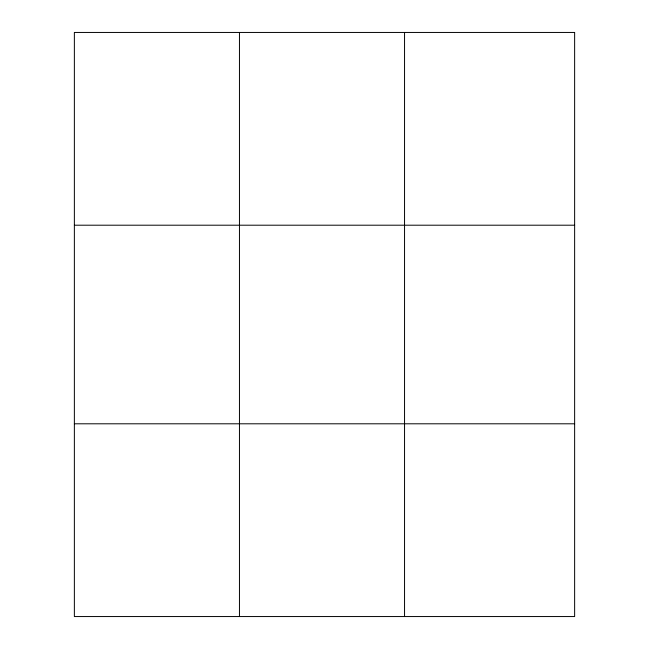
<?xml version="1.0" encoding="UTF-8"?>
<svg xmlns="http://www.w3.org/2000/svg" width="649" height="649" viewBox="0 0 649 649"><rect width="100%" height="100%" fill="white"/><g stroke="black" fill="none" stroke-linecap="round" stroke-linejoin="round"><path stroke-width="0.97" d="M239.457 32.45L239.457 616.55M404.546 32.45L404.546 616.55M74.367 225.203L574.633 225.203M74.367 423.797L574.633 423.797M574.633 32.45L574.633 616.55L74.367 616.55L74.367 32.45L574.633 32.45"/></g></svg>
